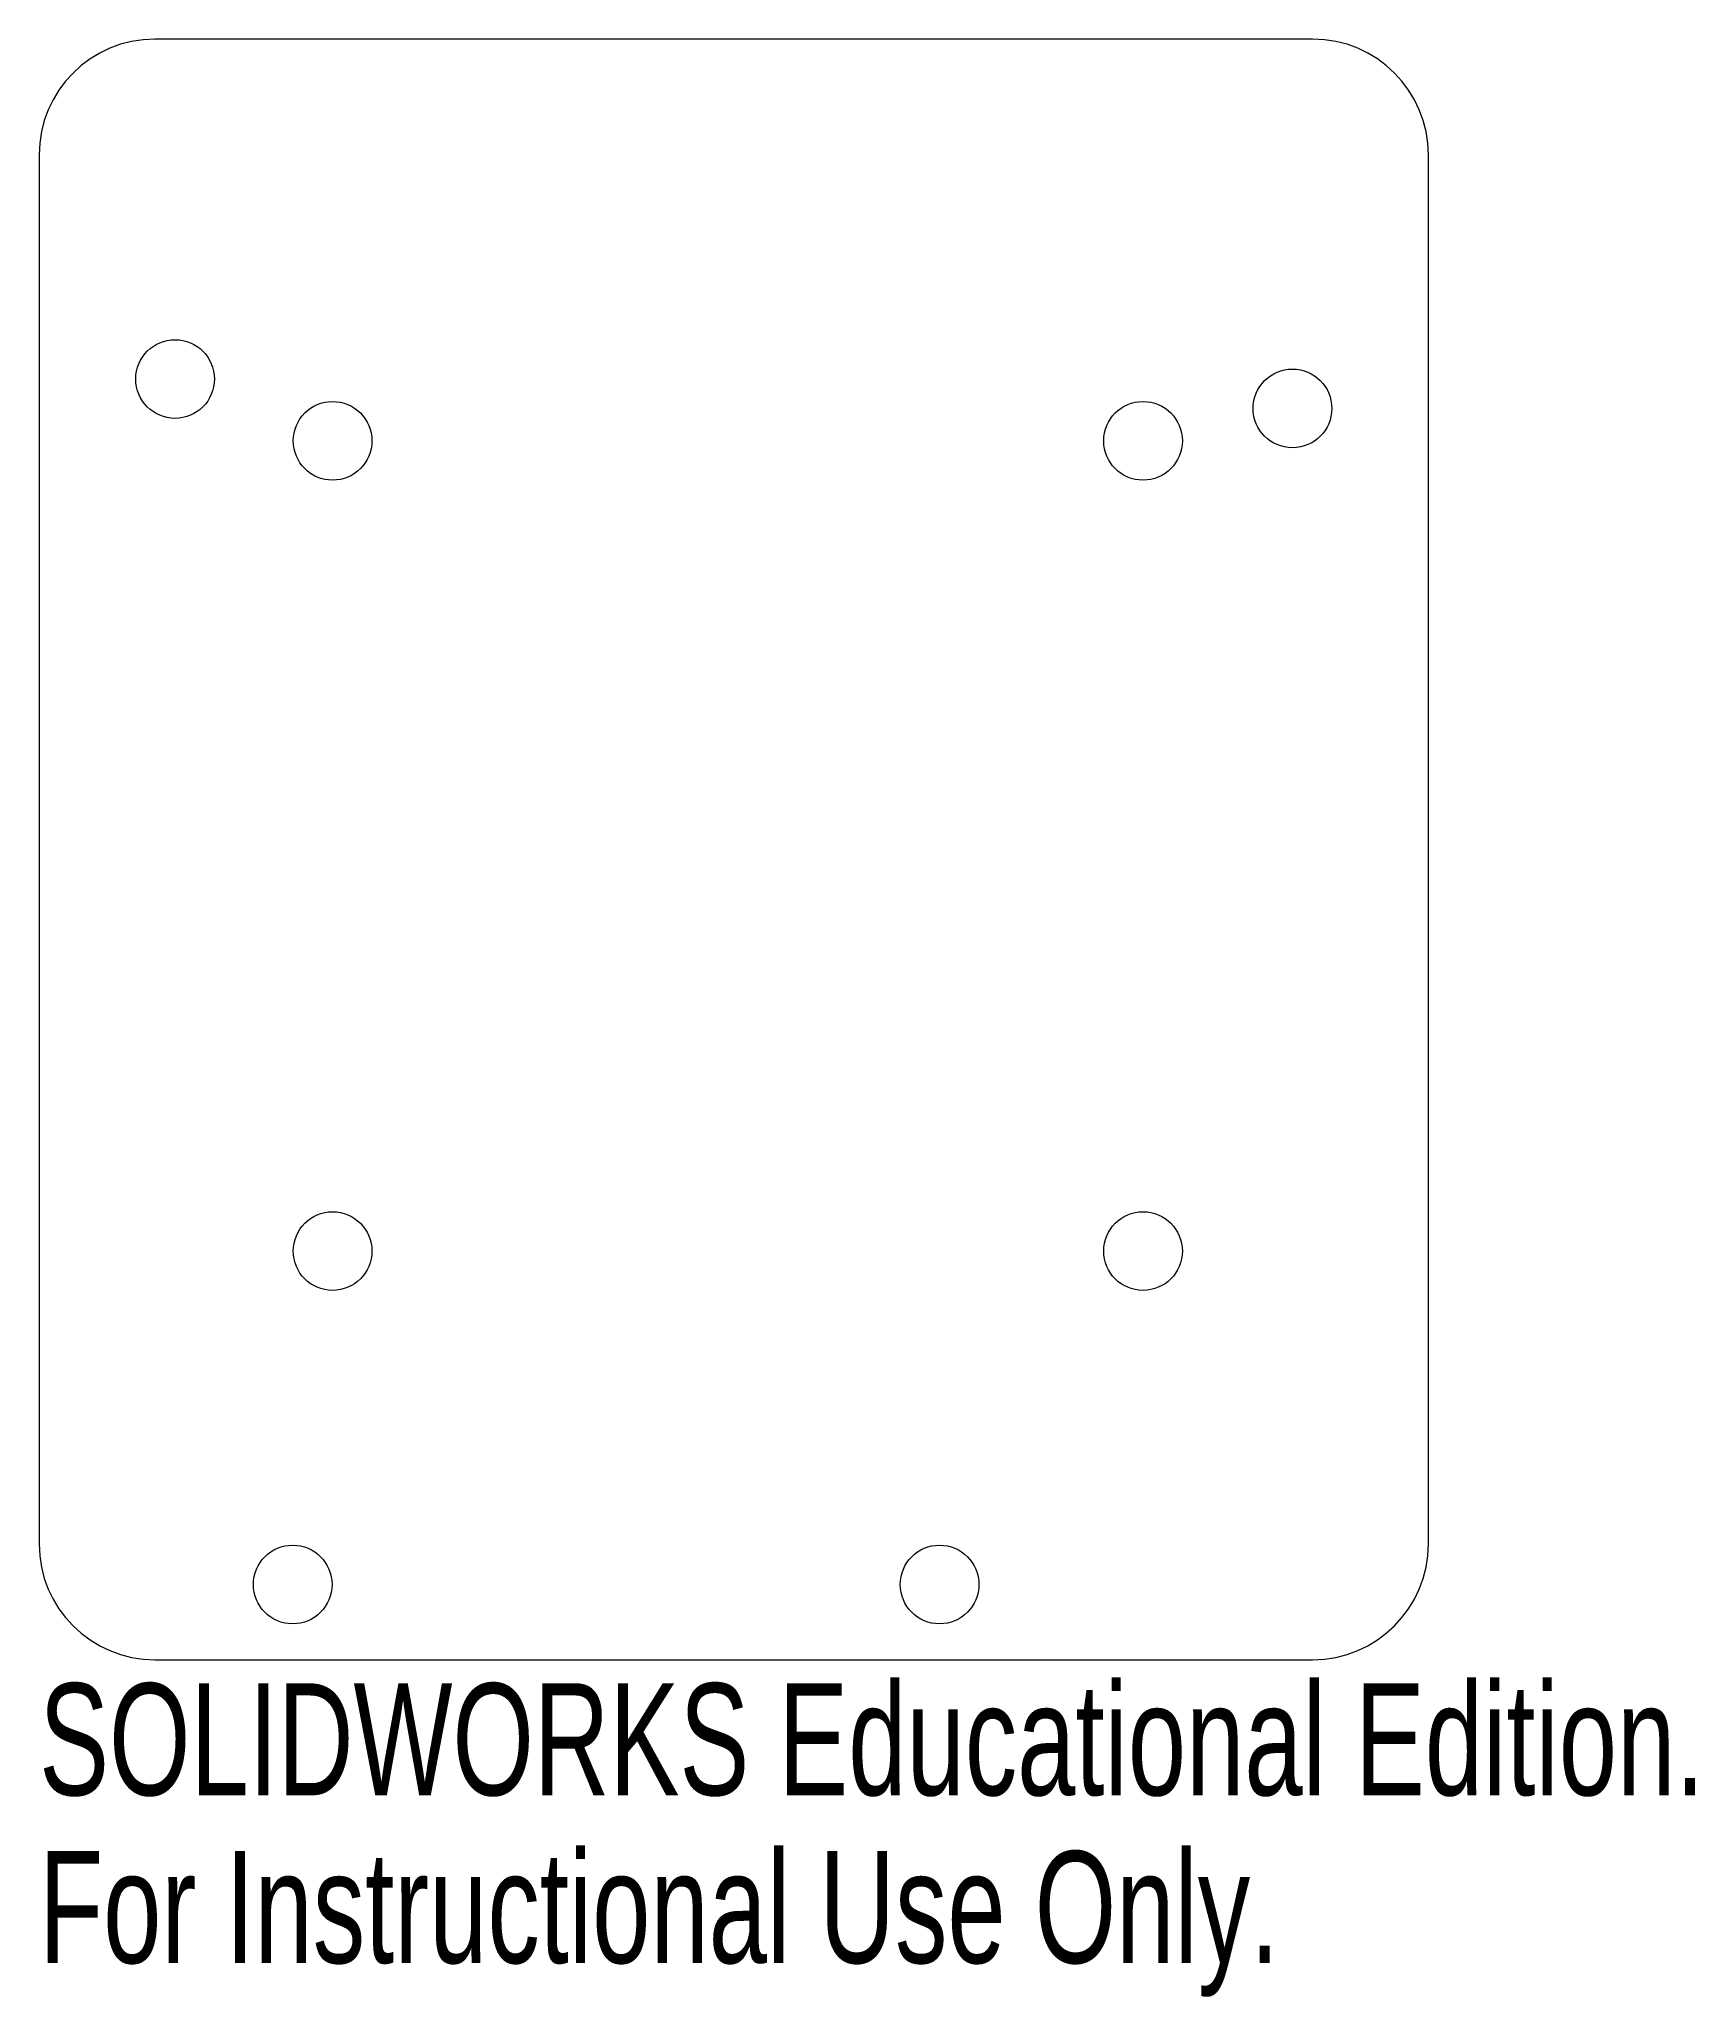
# Model space of a CAD drawing. Header units: inches. Extents: x -1.18 to 1.63, y -1.95 to 1.38.
import ezdxf

# ---------------------------------------------------------------- set-up
doc = ezdxf.new("R2010")
doc.units = ezdxf.units.IN
doc.header["$MEASUREMENT"] = 0
doc.styles.add('SLDTEXTSTYLE0', font='TXT', dxfattribs={"width": 0.7})

msp = doc.modelspace()

# ---------------------------------------------------------------- linework, layer by layer
at = {"color": 7, "linetype": 'Continuous', "lineweight": 15}
for p, q in [((0.9843, 1.378), (-0.9843, 1.378)), ((-1.1811, 1.1811), (-1.1811, -1.1811)), ((1.1811, -1.1811), (1.1811, 1.1811)), ((-0.9843, -1.378), (0.9843, -1.378))]:
    msp.add_line(p, q, dxfattribs=at)
for centre in [(-0.95, 0.8), (0.95, 0.75), (-0.6821, 0.6949), (0.6959, 0.6949), (-0.6821, -0.683), (0.6959, -0.683), (-0.75, -1.25), (0.35, -1.25)]:
    msp.add_circle(centre, 0.0669, dxfattribs=at)
for centre, start, end in [((-0.9843, 1.1811), 90, 180), ((0.9843, 1.1811), 0, 90), ((-0.9843, -1.1811), 180, 270), ((0.9843, -1.1811), 270, 0)]:
    msp.add_arc(centre, 0.1969, start, end, dxfattribs=at)

# ---------------------------------------------------------------- texts
at = {"color": 7, "linetype": 'Continuous', "char_height": 0.1903, "attachment_point": 1, "style": 'SLDTEXTSTYLE0'}
for s, insert in [('SOLIDWORKS Educational Edition.', (-1.1811, -1.4181)), ('For Instructional Use Only.', (-1.1811, -1.7035))]:
    msp.add_mtext(s, dxfattribs=dict(at, insert=insert))

doc.saveas('drawing.dxf')
